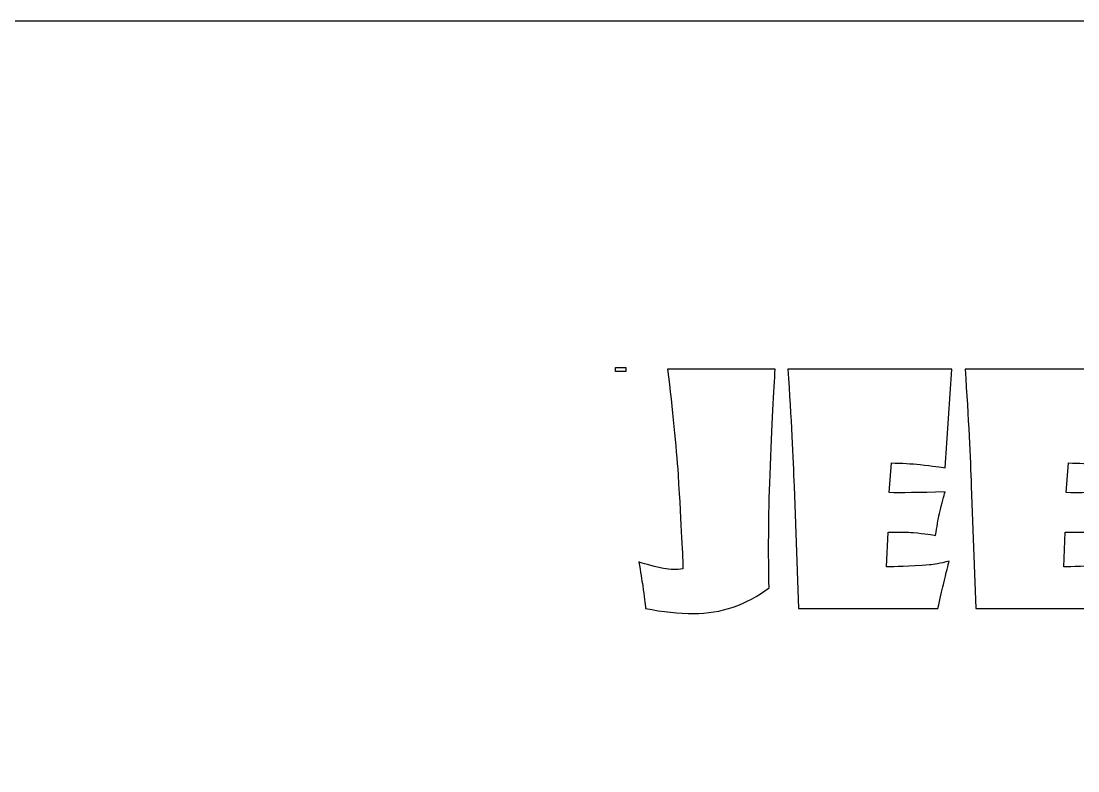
# Model space of a CAD drawing. Header units: centimetres. Extents: x -25 to 25, y -32.5 to 32.5.
# Drawn here: x -15.05 to 1.34, y 20.87 to 32.5 of the extents above; entities that cross this region are included whole.
import ezdxf

# ---------------------------------------------------------------- set-up
doc = ezdxf.new("R2010")
doc.units = ezdxf.units.CM
doc.header["$MEASUREMENT"] = 0
doc.header["$XCLIPFRAME"] = 0
doc.layers.add('Capa 1', color=7, linetype='Continuous')
picture_1 = doc.add_image_def('image2.jpg', size_in_pixel=(829, 319))

msp = doc.modelspace()

# ---------------------------------------------------------------- linework, layer by layer
at = {"layer": 'Capa 1', "color": 254}
msp.add_lwpolyline([(-25, -32.5), (25, -32.5), (25, 32.5), (-25, 32.5), (-25, -32.5)], close=True, dxfattribs=at)
at = {"layer": 'Capa 1', "color": 250}
for points, knots in [([(-3.35602, 27.10342), (-3.37499, 26.79912), (-3.40221, 26.25318), (-3.43519, 25.46561), (-3.43519, 25.46561), (-3.45828, 24.80339), (-3.46323, 24.21952), (-3.45004, 23.71399), (-3.45004, 23.71399), (-3.80217, 23.4468), (-4.19225, 23.3132), (-4.61861, 23.3132), (-4.61861, 23.3132), (-4.85034, 23.3132), (-5.09939, 23.33959), (-5.36494, 23.39237), (-5.36494, 23.39237), (-5.37154, 23.45834), (-5.38556, 23.57545), (-5.40865, 23.74286), (-5.40865, 23.74286), (-5.42267, 23.83275), (-5.44328, 23.95727), (-5.46885, 24.11479), (-5.46885, 24.11479), (-5.41937, 24.09252), (-5.29154, 24.05789), (-5.08785, 24.01088), (-5.08785, 24.01088), (-4.97982, 23.99274), (-4.8792, 23.99109), (-4.78602, 24.00593), (-4.78602, 24.00593), (-4.78767, 24.16674), (-4.81241, 24.6533), (-4.86106, 25.46561), (-4.86106, 25.46561), (-4.89157, 25.91671), (-4.946, 26.46265), (-5.02352, 27.10342), (-5.02352, 27.10342), (-5.02352, 27.10342), (-3.35602, 27.10342), (-3.35602, 27.10342)], [0, 0, 0, 0, 0.08333333, 0.08333333, 0.08333333, 0.08333333, 0.16666667, 0.16666667, 0.16666667, 0.16666667, 0.25, 0.25, 0.25, 0.25, 0.33333333, 0.33333333, 0.33333333, 0.33333333, 0.41666667, 0.41666667, 0.41666667, 0.41666667, 0.5, 0.5, 0.5, 0.5, 0.58333333, 0.58333333, 0.58333333, 0.58333333, 0.66666667, 0.66666667, 0.66666667, 0.66666667, 0.75, 0.75, 0.75, 0.75, 0.83333333, 0.83333333, 0.83333333, 0.83333333, 1, 1, 1, 1]), ([(-0.61892, 27.10342), (-0.61892, 27.10342), (-0.72283, 25.57447), (-0.72283, 25.57447), (-0.72283, 25.57447), (-0.78221, 25.58437), (-0.91168, 25.60086), (-1.1096, 25.62477), (-1.1096, 25.62477), (-1.24485, 25.63714), (-1.39329, 25.64539), (-1.5541, 25.64869), (-1.5541, 25.64869), (-1.5541, 25.64869), (-1.58957, 25.18852), (-1.58957, 25.18852), (-1.58957, 25.18852), (-1.41308, 25.18357), (-1.12362, 25.18769), (-0.72283, 25.20089), (-0.72283, 25.20089), (-0.74015, 25.14069), (-0.76901, 25.02936), (-0.80777, 24.86689), (-0.80777, 24.86689), (-0.83004, 24.76793), (-0.84983, 24.65495), (-0.86797, 24.52548), (-0.86797, 24.52548), (-0.91415, 24.53702), (-1.03126, 24.55187), (-1.21764, 24.57001), (-1.21764, 24.57001), (-1.30505, 24.57496), (-1.4337, 24.57661), (-1.60441, 24.57496), (-1.60441, 24.57496), (-1.60441, 24.57496), (-1.62832, 24.03562), (-1.62832, 24.03562), (-1.62832, 24.03562), (-1.5071, 24.03727), (-1.28526, 24.04799), (-0.96116, 24.06696), (-0.96116, 24.06696), (-0.89931, 24.0719), (-0.7987, 24.09087), (-0.6585, 24.12468), (-0.6585, 24.12468), (-0.6717, 24.07438), (-0.70139, 23.9548), (-0.74839, 23.7643), (-0.74839, 23.7643), (-0.77148, 23.66616), (-0.79952, 23.54246), (-0.83169, 23.39237), (-0.83169, 23.39237), (-0.83169, 23.39237), (-2.99399, 23.39237), (-2.99399, 23.39237), (-2.99399, 23.39237), (-2.99399, 23.39237), (-3.06327, 25.28666), (-3.06327, 25.28666), (-3.06327, 25.28666), (-3.07646, 25.71961), (-3.1078, 26.32575), (-3.15728, 27.10342), (-3.15728, 27.10342), (-3.15728, 27.10342), (-0.61892, 27.10342), (-0.61892, 27.10342)], [0, 0, 0, 0, 0.05263158, 0.05263158, 0.05263158, 0.05263158, 0.10526316, 0.10526316, 0.10526316, 0.10526316, 0.15789474, 0.15789474, 0.15789474, 0.15789474, 0.21052632, 0.21052632, 0.21052632, 0.21052632, 0.26315789, 0.26315789, 0.26315789, 0.26315789, 0.31578947, 0.31578947, 0.31578947, 0.31578947, 0.36842105, 0.36842105, 0.36842105, 0.36842105, 0.42105263, 0.42105263, 0.42105263, 0.42105263, 0.47368421, 0.47368421, 0.47368421, 0.47368421, 0.52631579, 0.52631579, 0.52631579, 0.52631579, 0.57894737, 0.57894737, 0.57894737, 0.57894737, 0.63157895, 0.63157895, 0.63157895, 0.63157895, 0.68421053, 0.68421053, 0.68421053, 0.68421053, 0.73684211, 0.73684211, 0.73684211, 0.73684211, 0.78947368, 0.78947368, 0.78947368, 0.78947368, 0.84210526, 0.84210526, 0.84210526, 0.84210526, 0.89473684, 0.89473684, 0.89473684, 0.89473684, 1, 1, 1, 1]), ([(2.12808, 27.10342), (2.12808, 27.10342), (2.02417, 25.57447), (2.02417, 25.57447), (2.02417, 25.57447), (1.96479, 25.58437), (1.83532, 25.60086), (1.6374, 25.62477), (1.6374, 25.62477), (1.50215, 25.63714), (1.35371, 25.64539), (1.1929, 25.64869), (1.1929, 25.64869), (1.1929, 25.64869), (1.15743, 25.18852), (1.15743, 25.18852), (1.15743, 25.18852), (1.33392, 25.18357), (1.62338, 25.18769), (2.02417, 25.20089), (2.02417, 25.20089), (2.00685, 25.14069), (1.97799, 25.02936), (1.93923, 24.86689), (1.93923, 24.86689), (1.91696, 24.76793), (1.89717, 24.65495), (1.87903, 24.52548), (1.87903, 24.52548), (1.83285, 24.53702), (1.71574, 24.55187), (1.52936, 24.57001), (1.52936, 24.57001), (1.44195, 24.57496), (1.3133, 24.57661), (1.14259, 24.57496), (1.14259, 24.57496), (1.14259, 24.57496), (1.11868, 24.03562), (1.11868, 24.03562), (1.11868, 24.03562), (1.2399, 24.03727), (1.46174, 24.04799), (1.78584, 24.06696), (1.78584, 24.06696), (1.84769, 24.0719), (1.9483, 24.09087), (2.0885, 24.12468), (2.0885, 24.12468), (2.0753, 24.07438), (2.04561, 23.9548), (1.99861, 23.7643), (1.99861, 23.7643), (1.97552, 23.66616), (1.94748, 23.54246), (1.91531, 23.39237), (1.91531, 23.39237), (1.91531, 23.39237), (-0.24699, 23.39237), (-0.24699, 23.39237), (-0.24699, 23.39237), (-0.24699, 23.39237), (-0.31627, 25.28666), (-0.31627, 25.28666), (-0.31627, 25.28666), (-0.32946, 25.71961), (-0.3608, 26.32575), (-0.41028, 27.10342), (-0.41028, 27.10342), (-0.41028, 27.10342), (2.12808, 27.10342), (2.12808, 27.10342)], [0, 0, 0, 0, 0.05263158, 0.05263158, 0.05263158, 0.05263158, 0.10526316, 0.10526316, 0.10526316, 0.10526316, 0.15789474, 0.15789474, 0.15789474, 0.15789474, 0.21052632, 0.21052632, 0.21052632, 0.21052632, 0.26315789, 0.26315789, 0.26315789, 0.26315789, 0.31578947, 0.31578947, 0.31578947, 0.31578947, 0.36842105, 0.36842105, 0.36842105, 0.36842105, 0.42105263, 0.42105263, 0.42105263, 0.42105263, 0.47368421, 0.47368421, 0.47368421, 0.47368421, 0.52631579, 0.52631579, 0.52631579, 0.52631579, 0.57894737, 0.57894737, 0.57894737, 0.57894737, 0.63157895, 0.63157895, 0.63157895, 0.63157895, 0.68421053, 0.68421053, 0.68421053, 0.68421053, 0.73684211, 0.73684211, 0.73684211, 0.73684211, 0.78947368, 0.78947368, 0.78947368, 0.78947368, 0.84210526, 0.84210526, 0.84210526, 0.84210526, 0.89473684, 0.89473684, 0.89473684, 0.89473684, 1, 1, 1, 1])]:
    msp.add_open_spline(points, degree=3, knots=knots, dxfattribs=at)

# ---------------------------------------------------------------- pictures from other files: only their frames are drawn
at = {"layer": 'Capa 1', "color": 108}
image = msp.add_image(picture_1, insert=(-5.75868, 23.02337), size_in_units=(11.51389, 4.43056), dxfattribs=at)
image.set_boundary_path([(-5.7587, 23.0234), (5.7587, 27.4675)])
image.dxf.flags = 3

doc.saveas('drawing.dxf')
